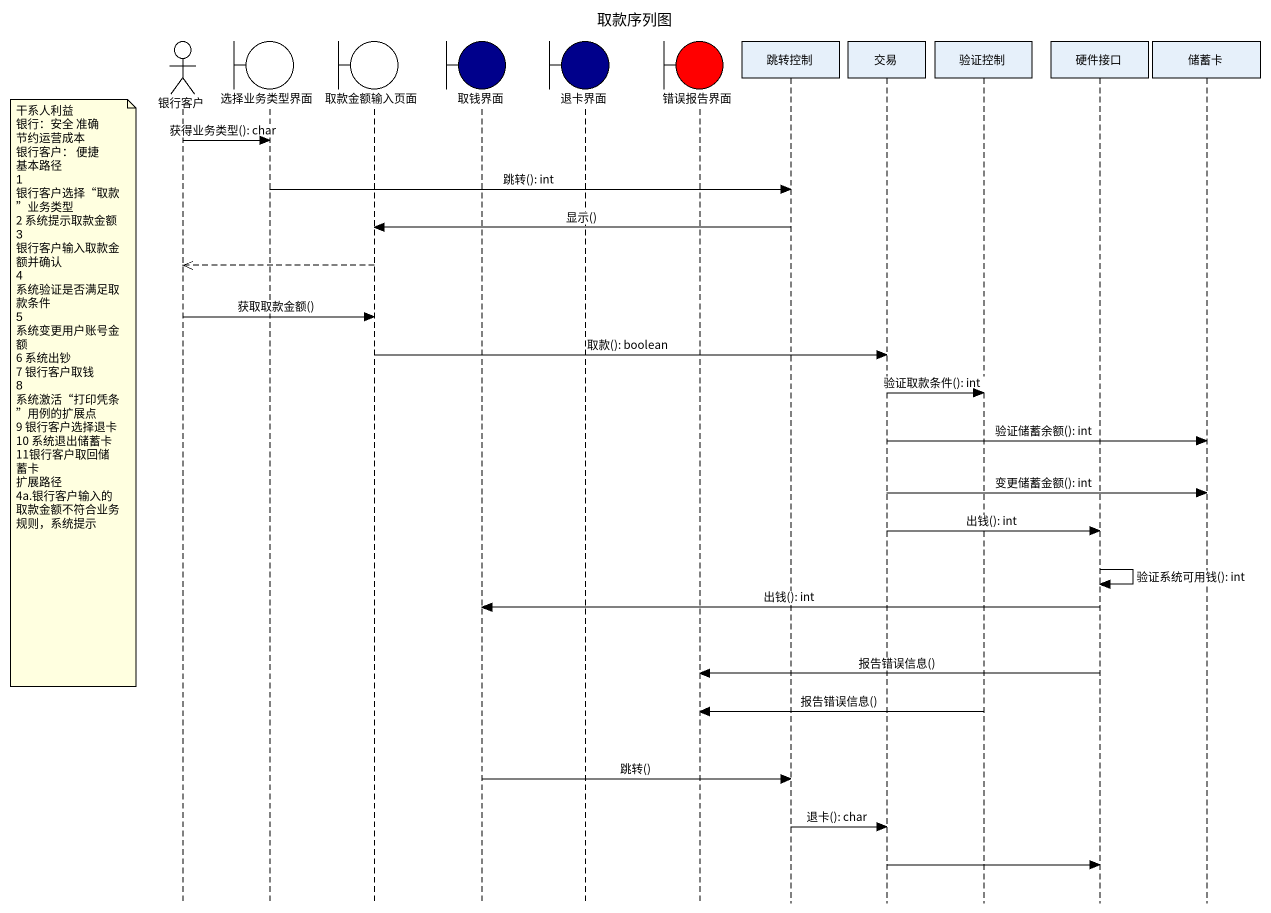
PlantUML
@startuml
title 取款序列图
hide footbox
actor 银行客户
boundary 选择业务类型界面
boundary 取款金额输入页面
boundary 取钱界面 #00008B
boundary 退卡界面 #00008B
boundary 错误报告界面 #FF0000
participant 跳转控制
participant 交易
participant 验证控制
participant 硬件接口
participant 储蓄卡

银行客户 -> 选择业务类型界面 : 获得业务类型(): char
选择业务类型界面 -> 跳转控制 : 跳转(): int
跳转控制 -> 取款金额输入页面 : 显示()
取款金额输入页面 -->> 银行客户
银行客户 -> 取款金额输入页面 : 获取取款金额()
取款金额输入页面 -> 交易 : 取款(): boolean
note left of 银行客户
  干系人利益
  银行：安全 准确 节约运营成本
  银行客户： 便捷
  基本路径
  1 银行客户选择“取款”业务类型
  2 系统提示取款金额
  3 银行客户输入取款金额并确认
  4 系统验证是否满足取款条件
  5 系统变更用户账号金额
  6 系统出钞
  7 银行客户取钱
  8 系统激活“打印凭条”用例的扩展点
  9 银行客户选择退卡
  10 系统退出储蓄卡
  11银行客户取回储蓄卡
  扩展路径
  4a.银行客户输入的取款金额不符合业务规则，系统提示
end note
交易 -> 验证控制 : 验证取款条件(): int
交易 -> 储蓄卡 : 验证储蓄余额(): int
交易 -> 储蓄卡 : 变更储蓄金额(): int
交易 -> 硬件接口 : 出钱(): int
硬件接口 -> 硬件接口 : 验证系统可用钱(): int
硬件接口 -> 取钱界面 : 出钱(): int
硬件接口 -> 错误报告界面 : 报告错误信息()
验证控制 -> 错误报告界面 : 报告错误信息()
取钱界面 -> 跳转控制 : 跳转()
跳转控制 -> 交易 : 退卡(): char
交易 -> 硬件接口
@enduml
